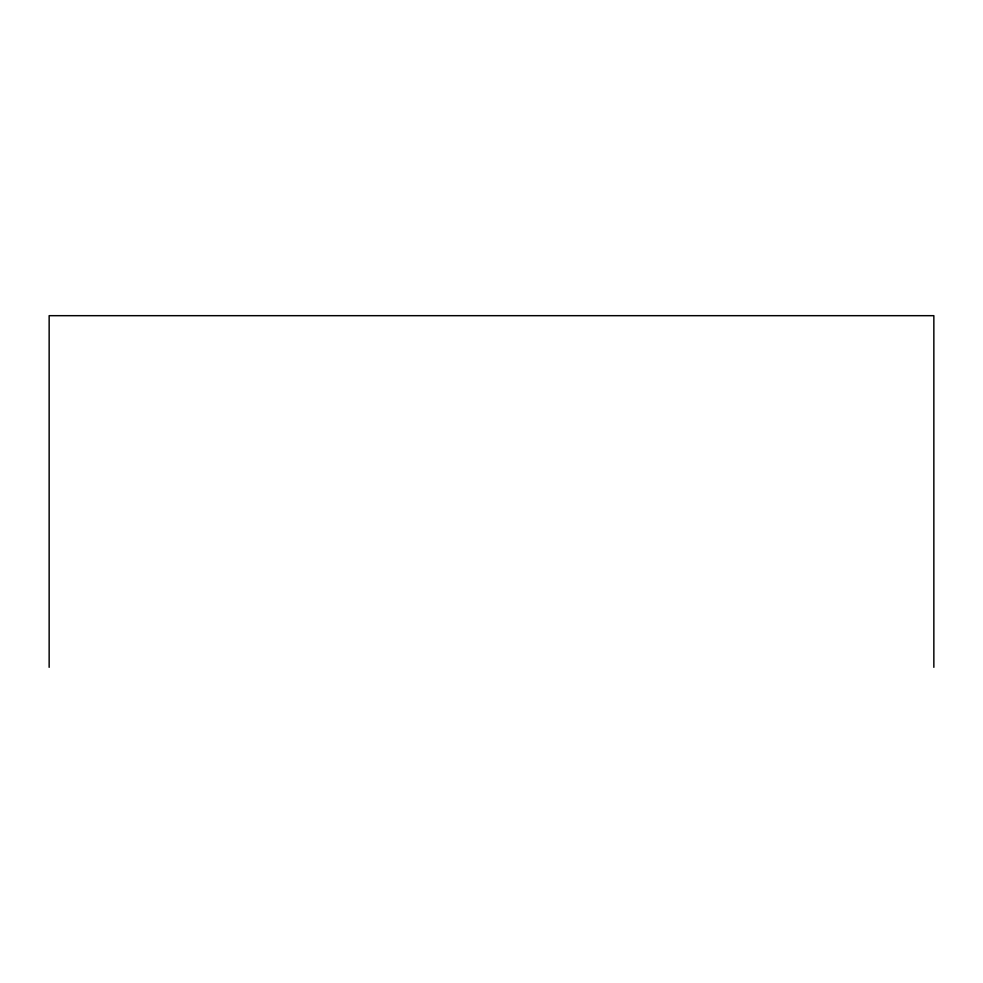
<?xml version="1.0" encoding="UTF-8"?>
<svg xmlns="http://www.w3.org/2000/svg" width="983" height="983" viewBox="0 0 983 983"><rect width="100%" height="100%" fill="white"/><g stroke="black" fill="none" stroke-linecap="round" stroke-linejoin="round"><path stroke-width="1.47" d="M933.85 667.322L933.85 315.678L49.15 315.678L49.15 667.322"/></g></svg>
